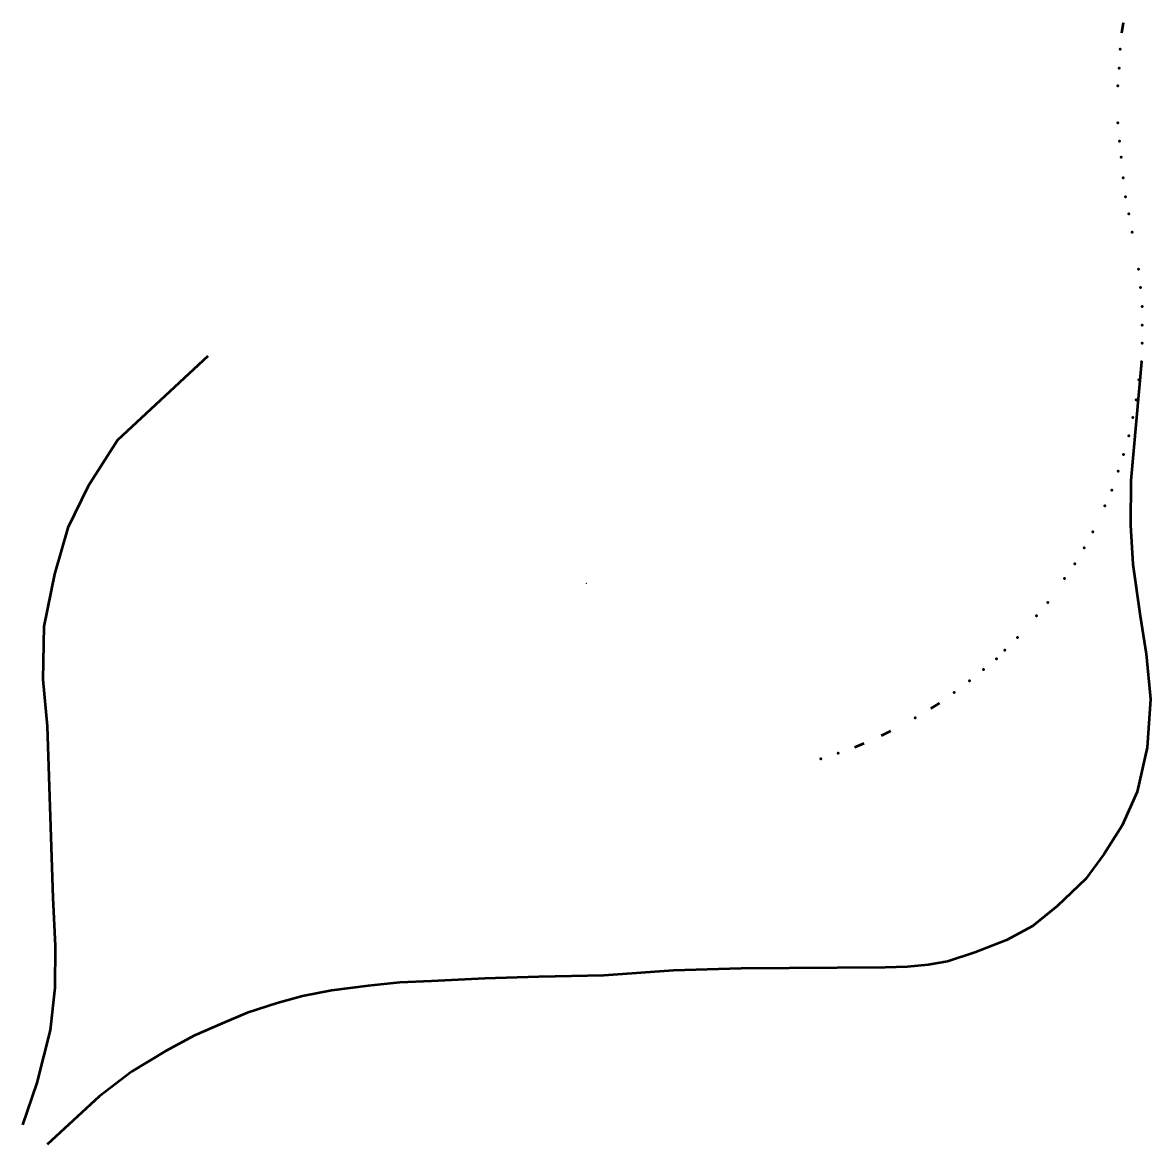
# Model space of a CAD drawing. Header units: metres. Extents: x -7564 to 7574, y -7524 to 7529.
import ezdxf

# ---------------------------------------------------------------- set-up
doc = ezdxf.new("R2010")
doc.units = ezdxf.units.M
doc.header["$PDMODE"] = 32
doc.header["$PDSIZE"] = 0.5
for name, color, linetype, lineweight in [('1', 7, 'Continuous', 13), ('24', 7, 'Continuous', 53), ('26', 7, 'Continuous', 53), ('27', 7, 'Continuous', 53)]:
    doc.layers.add(name, color=color, linetype=linetype, lineweight=lineweight)

msp = doc.modelspace()

# ---------------------------------------------------------------- linework, layer by layer
at = {"layer": '1'}
for centre, radius in [((2.38, 4.459), 0.925), ((2.845, 2.72), 1.118), ((2.325, 2.373), 0.487), ((2.506, 3.082), 0.307), ((2.939, 2.657), 0.263), ((4.388, 2.846), 0.901)]:
    msp.add_circle(centre, radius, dxfattribs=at)
at = {"layer": '24'}
msp.add_lwpolyline([(-5077.828, 3052.575), (-6288.546, 1925.748), (-6684.311, 1306.793), (-6957.343, 747.748), (-7137.307, 127.176), (-7276.855, -573.061), (-7289.755, -1286.288), (-7234.37, -1912.505), (-7188.188, -3264.557), (-7159.632, -4216.973), (-7125.444, -4857.979), (-7130.433, -5423.105), (-7194.316, -5989.959), (-7281.801, -6342.982), (-7370.639, -6698.498), (-7563.944, -7261.117)], dxfattribs=at)
at = {"layer": '26'}
for p, q in [((7191.01, 7392.769), (7213.794, 7528.662)), ((4624.66, -1672.918), (4742.398, -1603.462)), ((3965.069, -2036.065), (4090.845, -1975.582)), ((3605.139, -2193.79), (3732.729, -2141.26))]:
    msp.add_line(p, q, dxfattribs=at)
for p in [(7169.138, 7172.954), (7152.347, 6916.725), (7135.143, 6681.733), (7137.756, 6185.421), (7158.821, 5936.508), (7180.293, 5724.01), (7209.224, 5446.786), (7238.784, 5191.528), (7285.312, 4962.768), (7327.681, 4718.024), (7412.885, 4218.102), (7439.312, 3973.716), (7464.121, 3717.434), (7465.015, 3468.22), (7463.052, 3226.229), (7452.234, 2978.03), (7417.778, 2733.251), (7380.239, 2465.555), (7338.051, 2231.5), (7283.7, 1982.771), (7213.624, 1733.012), (7141.753, 1509.67), (7054.298, 1254.65), (6963.442, 1045.675), (6802.623, 697.721), (6683.323, 480.341), (6557.152, 268.139), (6419.325, 67.755), (6194.876, -251.769), (6045.446, -429.536), (5790.57, -724.262), (5621.544, -891.165), (5509.2, -1008.345), (5333.996, -1150.366), (5146.137, -1302.026), (4938.447, -1459.899), (4414.16, -1799.703), (3151.122, -2348.274), (3382.042, -2274.825)]:
    msp.add_point(p, dxfattribs=at)
at = {"layer": '27'}
msp.add_lwpolyline([(7452.234, 2978.03), (7309.631, 1382.124), (7306.636, 785.807), (7339.039, 263.355), (7437.367, -429.517), (7517.236, -943.556), (7573.956, -1548.463), (7532.213, -2197.601), (7393.724, -2792.208), (7195.549, -3244.139), (6952.965, -3623.266), (6704.766, -3960.52), (6322.874, -4325.053), (5989.566, -4595.271), (5642.491, -4781.71), (5215.812, -4949.315), (4852.102, -5070.932), (4591.255, -5114.182), (4315.243, -5140.335), (4013.341, -5150.511), (2080.792, -5164.292), (1170.656, -5189.691), (235.691, -5256.54), (-636.238, -5273.602), (-1358.557, -5296.534), (-2073.485, -5332.233), (-2498.811, -5349.143), (-2927.586, -5395.171), (-3418.034, -5459.272), (-3806.298, -5533.688), (-4146.714, -5629.03), (-4551.19, -5760.214), (-4884.81, -5902.511), (-5255.523, -6062.026), (-5647.391, -6270.641), (-6097.597, -6543.367), (-6535.27, -6879.625), (-7233.568, -7524.057)], dxfattribs=at)

doc.saveas('drawing.dxf')
